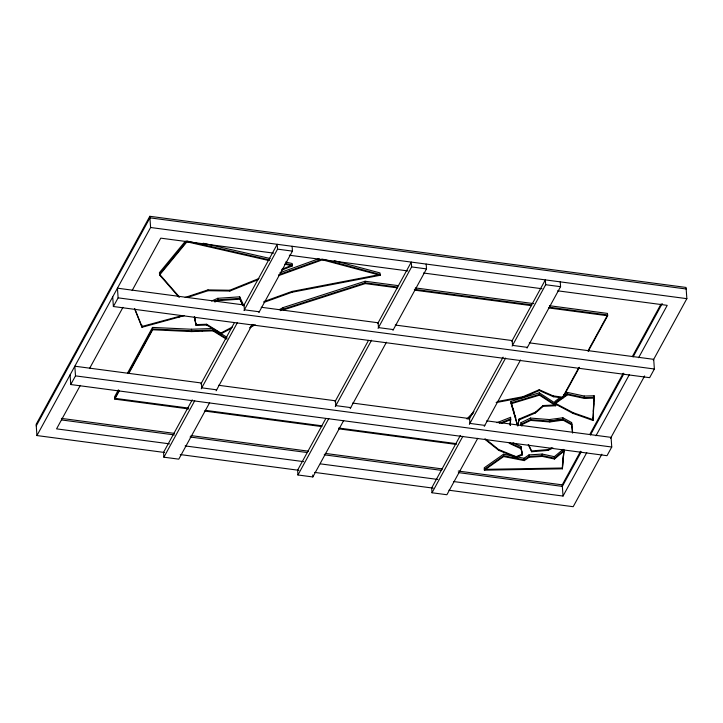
<?xml version="1.0" encoding="UTF-8"?>
<svg xmlns="http://www.w3.org/2000/svg" width="723" height="723" viewBox="0 0 723 723"><rect width="100%" height="100%" fill="white"/><g stroke="black" fill="none" stroke-linecap="round" stroke-linejoin="round"><path stroke-width="1.08" d="M593.24 411.405L593.682 403.588M593.935 399.114L594.125 395.77L584.247 396.059L567.428 392.426L563.38 395.092M559.982 397.578L554.812 401.5L554.975 403.85L573.041 413.429L593.023 420.461L594.125 395.77M510.077 425.205L510.574 417.334L496.99 422.684M510.33 424.5L510.682 418.879L499.186 423.407M510.384 425.314L510.574 417.334M562.467 464.247L562.422 468.82L484.383 470.167L484.22 467.817L503.506 454.207L524.076 458.255L528.974 454.921L542.151 454.053L554.333 456.674L563.127 449.354M562.883 459.801L563.298 455.354M563.615 452.029L563.823 449.805M564.03 450.239L562.367 468.016L484.329 469.363L503.615 455.752L524.184 459.801L529.082 456.475L542.259 455.598L554.442 458.219L564.03 450.239L562.422 468.82M519.069 419.06L517.767 425.883L511.107 402.946L539.43 394.351L555.662 404.943L543.1 405.54L535.463 412.119L519.069 419.06L518.011 425.711M653.294 360.081L686.85 298.662L686.064 287.447L149.815 216.294L36.15 424.338L36.936 435.553L164.564 452.49M36.258 425.892L149.923 217.84L686.172 288.992M36.936 435.553L150.601 227.501L149.815 216.294M486.678 420.849L611.071 437.361L611.748 447.022L607.013 455.689L70.764 384.537L75.499 375.87L74.821 366.2L201.437 383L201.771 387.835L216.674 389.814M529.308 342.838L653.7 359.34L654.369 369.001L649.634 377.677L113.384 306.516L118.12 297.849L117.442 288.188L244.058 304.989L244.401 309.815L259.295 311.794M80.316 385.386L56.566 428.866L169.489 443.841M89.498 368.585L122.964 307.32M132.146 290.519L160.759 238.147L273.674 253.131M118.409 389.833L114.623 396.764L114.785 399.123L188.685 408.929M127.609 372.987L152.508 327.42L191.459 329.236L212.797 328.504L226.986 337.298M119.06 390.384L114.731 398.31L188.622 408.115M128.26 373.547L152.616 328.965L191.568 330.782L212.905 330.05L227.094 338.843M114.785 399.123L119.114 391.197M128.857 373.357L152.67 329.769L152.508 327.42M192.237 399.846L163.552 452.354L163.886 457.189L178.78 459.159L209.634 402.693M200.895 383.994L234.451 322.566M243.651 305.73L277.216 244.302L277.551 249.137L243.994 310.565M163.886 457.189L194.74 400.714M201.238 388.829L237.496 322.449M216.132 390.8L252.39 324.428M258.888 312.535L292.444 251.116L292.11 246.281M325.757 418.626L297.614 470.14L297.948 474.975L312.842 476.954L343.696 420.479M334.957 401.78L368.513 340.361M377.722 323.515L411.279 262.097L411.613 266.923L378.057 328.35M297.948 474.975L328.802 418.509M335.3 406.615L371.559 340.235M350.194 408.594L386.453 342.214M392.951 330.33L426.507 268.902L426.172 264.067M460.361 435.427L431.676 487.935L432.011 492.761L446.904 494.74L477.758 438.274M469.019 419.575L503.118 357.153M511.785 341.301L545.341 279.882L545.675 284.717L512.119 346.136M432.011 492.761L462.865 436.294M469.363 424.401L505.621 358.03M484.256 426.38L520.524 360M527.013 348.115L560.569 286.688L560.235 281.862M497.144 401.563L522.991 396.701L539.204 389.724L553.258 395.915L562.675 397.171L567.537 393.972L584.356 397.605L594.234 397.316L592.968 419.656L572.987 412.625L554.912 403.045L562.675 397.171L578.906 367.456M588.106 350.619L607.591 314.957L549.507 307.248M496.123 402.575L523.045 397.505L539.259 390.528L553.312 396.728L562.729 397.975L579.512 367.266M588.17 351.423L607.645 315.761L607.483 313.411L549.399 305.702M453.457 481.527L563.027 496.059L562.241 484.853L580.596 451.251M589.778 434.46L623.244 373.195M632.426 356.394L661.039 304.022M581.247 451.812L562.349 486.398L458.373 472.598M590.42 435.011L623.895 373.746M633.068 356.954L662.223 303.588M563.027 496.059L586.778 452.589M595.96 435.788L629.426 374.523M638.608 357.722L667.221 305.35L557.65 290.809M601.87 454.198L573.185 506.706L448.92 490.221M610.528 438.346L644.636 375.933M185.377 241.184L159.431 272.652L159.593 275.002L178.834 297.063M269.245 259.828L186.886 241.03L159.539 274.198L179.521 297.108M159.593 275.002L186.941 241.834L186.886 241.03M466.977 418.933L473.954 411.559M467.808 418.915L473.24 413.185M519.123 419.864L535.517 412.923L543.163 406.344L555.725 405.757L555.553 403.398L539.322 392.806L510.998 401.401L511.161 403.75L517.523 425.648M484.383 470.167L503.678 456.556L524.238 460.605L529.137 457.279L542.322 456.403L554.496 459.024L564.094 451.044M554.912 403.045L567.537 393.972M554.975 403.85L567.591 394.776L584.41 398.409L594.288 398.12M194.451 317.162L196.014 324.618L206.688 324.256L220.877 333.05L232.508 326.904M194.288 316.909L196.069 325.431L206.742 325.061L220.94 333.854L231.595 328.215M279.232 309.652L283.172 307.564L365.097 281.247L398.608 285.693M250.754 326.326L253.71 324.763M280.325 310.673L283.28 309.11L365.205 282.792L397.605 287.094M249.435 327.862L255.246 324.781M571.577 422.512L571.739 424.871L563.045 420.144L549.841 421.952L530.655 420.415L521.138 425.025L520.976 422.675L530.492 418.066L549.335 419.566L562.883 417.786L571.577 422.512L572.625 433.113M528.603 444.663L531.586 450.962L547.935 449.579L551.947 447.7M528.233 444.573L531.64 451.767L547.989 450.384L553.014 448.034M211.568 301.03L217.759 298.301L239.711 296.828L243.832 305.748M214.776 301.211L217.867 299.846L239.819 298.382L243.027 305.314M214.83 302.015L217.921 300.651L239.882 299.186L242.621 305.124M485.449 438.96L498.644 449.534L516.095 456.656L522.277 454.116L521.066 448.016L509.2 442.503L509.263 443.307L521.12 448.82L522.331 454.921L516.15 457.46L498.707 450.339L484.627 439.069M185.151 297.433L207.98 289.896L229.815 290.239L258.979 278.5M281.889 269.281L292.309 265.088L285.721 263.579M187.284 297.551L208.034 290.7L229.869 291.044L257.994 279.729M281.952 270.086L292.363 265.892L292.2 263.543L285.612 262.033M501.328 423.389L510.736 419.683M279.946 272.743L319.087 258.626M278.653 274.794L322.368 259.024L322.422 259.828L380.19 275.291L380.027 272.933L334.252 260.687M278.707 275.599L322.422 259.828M263.886 301.581L291.984 291.441L380.126 274.487L323.461 259.313M263.94 302.386L292.038 292.246L380.19 275.291M134.912 308.983L141.916 326.471L181.952 315.653M134.559 308.757L141.979 327.275L184.085 315.716M397.659 287.899L365.269 283.597L283.335 309.914L283.172 307.564M511.161 403.75L539.485 395.156L555.725 405.757M521.879 426.145L521.084 424.22L530.601 419.611L549.787 421.138L562.991 419.331L571.685 424.067L572.526 432.535M562.991 419.331L549.444 421.111L549.335 419.566M152.67 329.769L191.622 331.586L212.96 330.863L226.209 339.069M150.601 227.501L686.85 298.662M277.551 249.137L292.444 251.116M411.613 266.923L426.507 268.902M545.675 284.717L560.569 286.688M289.327 255.21L407.835 270.935M423.488 273.014L541.997 288.739M415.364 287.917L533.764 303.624M414.351 289.317L531.64 304.88M414.415 290.122L531.694 305.684M548.45 307.908L607.645 315.761M261.184 307.257L378.12 322.774L378.463 327.609L393.357 329.58M395.246 325.043L512.191 340.56L512.526 345.395L527.419 347.374M118.12 297.849L654.369 369.001M218.563 385.278L335.499 400.795L335.834 405.621L350.736 407.6M352.625 403.063L469.561 418.581L469.905 423.416L484.799 425.395M75.499 375.87L611.748 447.022M205.422 410.348L321.862 425.802M338.653 428.025L456.213 443.624M204.356 411.007L321.916 426.606M338.707 428.829L456.267 444.428M61.374 418.391L174.288 433.375M191.062 435.598L308.45 451.179M325.223 453.402L442.612 468.974M458.265 471.053L562.241 484.853M61.482 419.936L174.397 434.921M190.05 436.999L307.447 452.571M324.211 454.803L441.608 470.375M185.133 445.919L303.651 461.645M320.416 463.868L437.813 479.448M180.235 454.568L298.906 470.312M314.577 472.39L433.249 488.142M203.253 243.244L270.239 258.527M186.941 241.834L269.299 260.632M284.672 264.139L292.363 265.892M513.05 442.792L520.958 446.471L522.331 454.921M520.976 422.675L521.771 424.6M510.998 401.401L512.209 405.567M512.815 407.655L514.324 412.869M514.93 414.957L515.842 418.084M194.568 316.683L195.463 320.949M592.86 418.111L593.023 420.461M584.247 396.059L584.41 398.409M572.987 412.625L573.041 413.429M567.428 392.426L567.591 394.776M562.675 397.171L562.729 397.975M562.883 417.786L563.045 420.144M553.258 395.915L553.312 396.728M554.333 456.674L554.496 459.024M549.787 421.138L549.841 421.952M547.935 449.579L547.989 450.384M543.1 405.54L543.163 406.344M539.204 389.724L539.259 390.528M539.322 392.806L539.485 395.156M542.151 454.053L542.322 456.403M535.463 412.119L535.517 412.923M530.492 418.066L530.655 420.415M531.586 450.962L531.64 451.767M528.974 454.921L529.137 457.279M522.991 396.701L523.045 397.505M524.076 458.255L524.238 460.605M520.958 446.471L521.12 448.82M516.095 456.656L516.15 457.46M503.506 454.207L503.678 456.556M498.644 449.534L498.707 450.339M365.097 281.247L365.269 283.597M312.707 475.02L312.842 476.954M291.984 291.441L292.038 292.246M290.104 270.664L290.158 271.468M239.711 296.828L239.882 299.186M229.815 290.239L229.869 291.044M220.877 333.05L220.94 333.854M217.759 298.301L217.921 300.651M212.797 328.504L212.96 330.863M207.98 289.896L208.034 290.7M206.688 324.256L206.742 325.061M202.232 330.42L202.286 331.224M195.906 323.073L196.069 325.431M191.459 329.236L191.622 331.586M178.834 316.773L178.888 317.587M173.213 257.614L173.267 258.418M141.807 324.925L141.979 327.275M112.707 296.855L113.384 306.516M70.086 374.876L70.764 384.537"/></g></svg>
